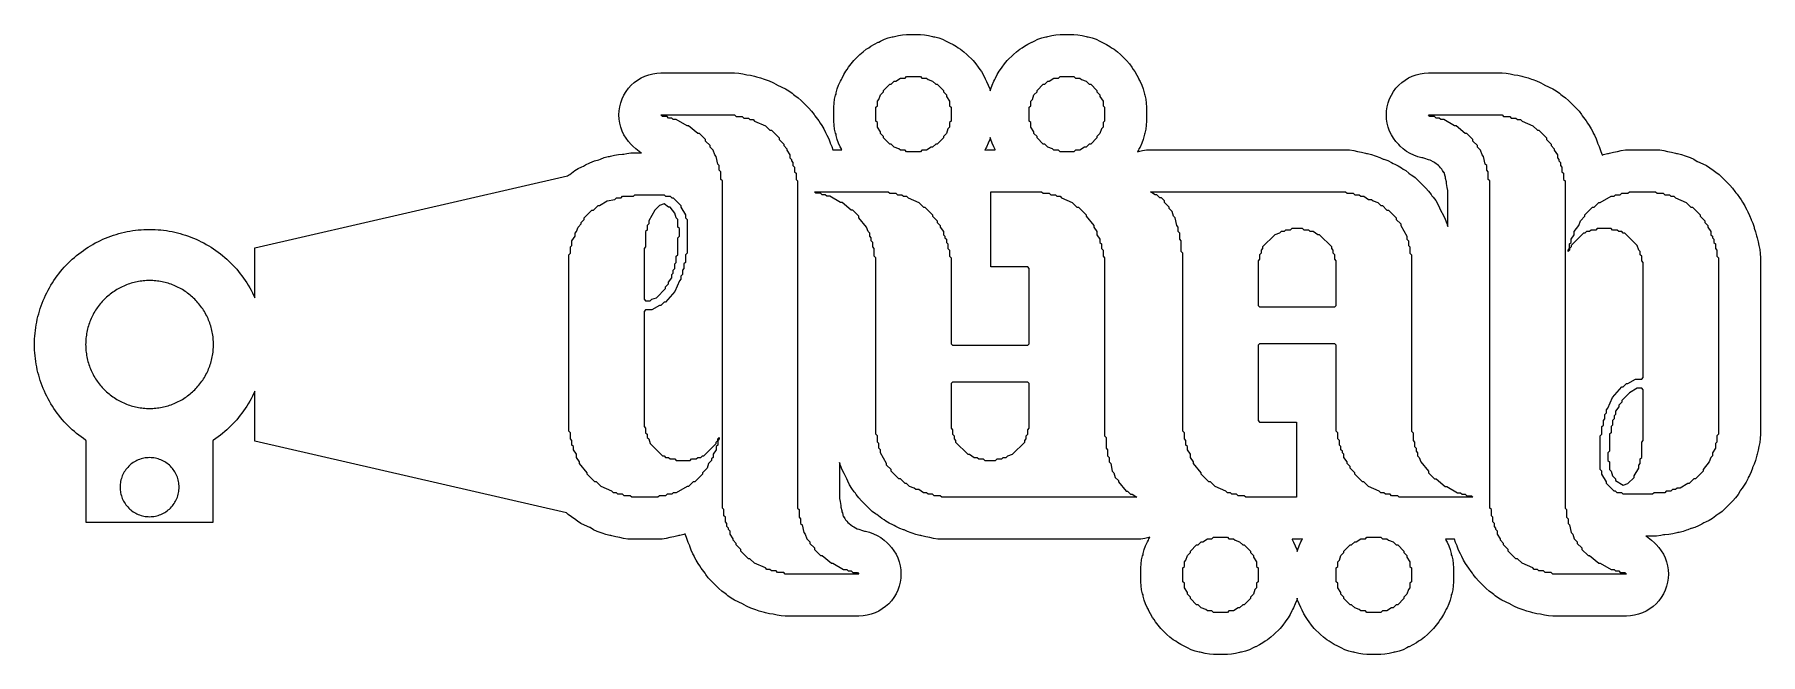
# Model space of a CAD drawing. Header units: millimetres. Extents: x -5.8 to 81.9, y -15.8 to 15.8.
import ezdxf

# ---------------------------------------------------------------- set-up
doc = ezdxf.new("R2010")
doc.units = ezdxf.units.MM
doc.layers.add('BLADE', color=7, linetype='Continuous')
doc.layers.add('NAME', color=1, linetype='Continuous')

msp = doc.modelspace()

# ---------------------------------------------------------------- linework, layer by layer
at = {"layer": 'BLADE'}
for points in [[(-3.25, -4.864), (-3.368, -4.783), (-3.485, -4.699), (-3.599, -4.612), (-3.711, -4.522), (-3.821, -4.43), (-3.929, -4.335), (-4.034, -4.237), (-4.137, -4.137), (-4.237, -4.034), (-4.335, -3.929), (-4.43, -3.821), (-4.522, -3.711), (-4.612, -3.599), (-4.699, -3.485), (-4.783, -3.368), (-4.864, -3.25), (-4.942, -3.13), (-5.018, -3.008), (-5.09, -2.883), (-5.159, -2.758), (-5.225, -2.63), (-5.288, -2.501), (-5.348, -2.371), (-5.405, -2.239), (-5.458, -2.105), (-5.508, -1.971), (-5.555, -1.835), (-5.598, -1.698), (-5.638, -1.56), (-5.675, -1.421), (-5.708, -1.282), (-5.738, -1.141), (-5.764, -1), (-5.787, -0.858), (-5.806, -0.716), (-5.822, -0.573), (-5.834, -0.43), (-5.843, -0.287), (-5.848, -0.144), (-5.85, 0), (-5.848, 0.144), (-5.843, 0.287), (-5.834, 0.43), (-5.822, 0.573), (-5.806, 0.716), (-5.787, 0.858), (-5.764, 1), (-5.738, 1.141), (-5.708, 1.282), (-5.675, 1.421), (-5.638, 1.56), (-5.598, 1.698), (-5.555, 1.835), (-5.508, 1.971), (-5.458, 2.105), (-5.405, 2.239), (-5.348, 2.371), (-5.288, 2.501), (-5.225, 2.63), (-5.159, 2.758), (-5.09, 2.883), (-5.018, 3.008), (-4.942, 3.13), (-4.864, 3.25), (-4.783, 3.368), (-4.699, 3.485), (-4.612, 3.599), (-4.522, 3.711), (-4.43, 3.821), (-4.335, 3.929), (-4.237, 4.034), (-4.137, 4.137), (-4.034, 4.237), (-3.929, 4.335), (-3.821, 4.43), (-3.711, 4.522), (-3.599, 4.612), (-3.485, 4.699), (-3.368, 4.783), (-3.25, 4.864), (-3.13, 4.942), (-3.008, 5.018), (-2.883, 5.09), (-2.758, 5.159), (-2.63, 5.225), (-2.501, 5.288), (-2.371, 5.348), (-2.239, 5.405), (-2.105, 5.458), (-1.971, 5.508), (-1.835, 5.555), (-1.698, 5.598), (-1.56, 5.638), (-1.421, 5.675), (-1.282, 5.708), (-1.141, 5.738), (-1, 5.764), (-0.858, 5.787), (-0.716, 5.806), (-0.573, 5.822), (-0.43, 5.834), (-0.287, 5.843), (-0.144, 5.848), (0, 5.85), (0.144, 5.848), (0.287, 5.843), (0.43, 5.834), (0.573, 5.822), (0.716, 5.806), (0.858, 5.787), (1, 5.764), (1.141, 5.738), (1.282, 5.708), (1.421, 5.675), (1.56, 5.638), (1.698, 5.598), (1.835, 5.555), (1.971, 5.508), (2.105, 5.458), (2.239, 5.405), (2.371, 5.348), (2.501, 5.288), (2.63, 5.225), (2.758, 5.159), (2.883, 5.09), (3.008, 5.018), (3.13, 4.942), (3.25, 4.864), (3.368, 4.783), (3.485, 4.699), (3.599, 4.612), (3.711, 4.522), (3.821, 4.43), (3.929, 4.335), (4.034, 4.237), (4.137, 4.137), (4.237, 4.034), (4.335, 3.929), (4.43, 3.821), (4.522, 3.711), (4.612, 3.599), (4.699, 3.485), (4.783, 3.368), (4.864, 3.25), (4.942, 3.13), (5.018, 3.008), (5.09, 2.883), (5.159, 2.758), (5.225, 2.63), (5.288, 2.501), (5.348, 2.371), (5.35, 2.366), (5.35, 4.914), (21.252, 8.565), (21.304, 8.604), (21.373, 8.645), (21.448, 8.713), (21.617, 8.838), (21.796, 8.946), (21.986, 9.035), (22.067, 9.064), (22.173, 9.128), (22.389, 9.241), (22.616, 9.329), (22.843, 9.388), (22.922, 9.426), (23.119, 9.496), (23.323, 9.547), (23.379, 9.555), (23.432, 9.574), (23.635, 9.625), (23.842, 9.656), (24.051, 9.666), (24.111, 9.666), (24.259, 9.703), (24.467, 9.734), (24.676, 9.744), (25.011, 9.744), (24.894, 9.814), (24.726, 9.939), (24.571, 10.079), (24.493, 10.157), (24.352, 10.313), (24.227, 10.481), (24.119, 10.661), (24.03, 10.85), (23.959, 11.047), (23.908, 11.251), (23.878, 11.458), (23.867, 11.667), (23.878, 11.876), (23.908, 12.084), (23.959, 12.287), (24.03, 12.484), (24.119, 12.674), (24.227, 12.853), (24.352, 13.022), (24.493, 13.177), (24.648, 13.318), (24.816, 13.442), (24.996, 13.55), (25.185, 13.64), (25.383, 13.71), (25.586, 13.761), (25.793, 13.792), (26.002, 13.802), (29.748, 13.802), (29.958, 13.792), (30.165, 13.761), (30.362, 13.712), (30.555, 13.683), (30.758, 13.632), (30.811, 13.614), (30.867, 13.605), (31.071, 13.554), (31.251, 13.49), (31.305, 13.476), (31.502, 13.406), (31.691, 13.316), (31.871, 13.208), (31.888, 13.196), (32.15, 13.083), (32.333, 12.995), (32.506, 12.889), (32.669, 12.767), (32.74, 12.703), (32.808, 12.662), (32.976, 12.537), (33.131, 12.396), (33.521, 12.006), (33.662, 11.851), (33.787, 11.683), (33.828, 11.614), (33.896, 11.539), (34.021, 11.371), (34.095, 11.247), (34.177, 11.136), (34.285, 10.957), (34.374, 10.767), (34.385, 10.738), (34.442, 10.643), (34.531, 10.454), (34.601, 10.257), (34.608, 10.232), (34.687, 10.065), (34.746, 9.9), (35.196, 9.9), (35.19, 9.914), (35.179, 9.943), (35.122, 10.038), (35.033, 10.227), (34.963, 10.424), (34.912, 10.627), (34.904, 10.683), (34.885, 10.735), (34.834, 10.938), (34.803, 11.146), (34.793, 11.355), (34.793, 12.057), (34.803, 12.267), (34.834, 12.474), (34.885, 12.677), (34.904, 12.73), (34.912, 12.786), (34.963, 12.989), (35.034, 13.187), (35.123, 13.376), (35.182, 13.474), (35.208, 13.542), (35.296, 13.719), (35.4, 13.887), (35.47, 13.979), (35.543, 14.102), (35.668, 14.27), (35.809, 14.426), (36.121, 14.738), (36.276, 14.878), (36.444, 15.003), (36.568, 15.077), (36.679, 15.159), (36.858, 15.267), (37.048, 15.357), (37.077, 15.367), (37.172, 15.424), (37.361, 15.513), (37.558, 15.584), (37.761, 15.634), (37.817, 15.643), (37.869, 15.661), (38.073, 15.712), (38.28, 15.743), (38.489, 15.753), (39.191, 15.753), (39.401, 15.743), (39.608, 15.712), (39.811, 15.661), (39.864, 15.643), (39.92, 15.634), (40.123, 15.583), (40.321, 15.513), (40.51, 15.423), (40.608, 15.364), (40.676, 15.338), (40.853, 15.25), (41.021, 15.146), (41.113, 15.077), (41.236, 15.003), (41.404, 14.878), (41.56, 14.738), (41.872, 14.426), (42.013, 14.27), (42.137, 14.102), (42.211, 13.979), (42.293, 13.868), (42.401, 13.688), (42.491, 13.499), (42.501, 13.47), (42.558, 13.374), (42.647, 13.185), (42.718, 12.988), (42.742, 12.89), (42.767, 12.989), (42.838, 13.187), (42.927, 13.376), (42.986, 13.474), (43.012, 13.542), (43.1, 13.719), (43.204, 13.887), (43.274, 13.979), (43.347, 14.102), (43.472, 14.27), (43.613, 14.426), (43.925, 14.738), (44.08, 14.878), (44.249, 15.003), (44.372, 15.077), (44.483, 15.159), (44.662, 15.267), (44.852, 15.357), (44.881, 15.367), (44.976, 15.424), (45.165, 15.513), (45.362, 15.584), (45.565, 15.634), (45.621, 15.643), (45.673, 15.661), (45.877, 15.712), (46.084, 15.743), (46.293, 15.753), (46.996, 15.753), (47.205, 15.743), (47.412, 15.712), (47.615, 15.661), (47.668, 15.643), (47.724, 15.634), (47.928, 15.583), (48.125, 15.513), (48.314, 15.423), (48.412, 15.364), (48.48, 15.338), (48.657, 15.25), (48.825, 15.146), (48.917, 15.077), (49.04, 15.003), (49.209, 14.878), (49.364, 14.738), (49.676, 14.426), (49.817, 14.27), (49.941, 14.102), (50.015, 13.979), (50.098, 13.868), (50.205, 13.688), (50.295, 13.499), (50.305, 13.47), (50.362, 13.374), (50.451, 13.185), (50.522, 12.988), (50.573, 12.785), (50.581, 12.729), (50.6, 12.677), (50.65, 12.474), (50.681, 12.267), (50.691, 12.057), (50.691, 11.355), (50.681, 11.146), (50.65, 10.938), (50.6, 10.735), (50.581, 10.683), (50.572, 10.626), (50.522, 10.423), (50.451, 10.226), (50.361, 10.036), (50.303, 9.938), (50.277, 9.871), (50.239, 9.794), (50.278, 9.808), (50.481, 9.859), (50.688, 9.89), (50.898, 9.9), (60.809, 9.9), (61.018, 9.89), (61.225, 9.859), (61.423, 9.81), (61.616, 9.781), (61.819, 9.73), (61.871, 9.711), (61.928, 9.703), (62.131, 9.652), (62.311, 9.588), (62.364, 9.574), (62.561, 9.504), (62.73, 9.424), (62.755, 9.418), (62.953, 9.347), (63.142, 9.258), (63.24, 9.199), (63.308, 9.173), (63.485, 9.085), (63.653, 8.981), (63.745, 8.912), (63.868, 8.838), (64.036, 8.713), (64.112, 8.645), (64.18, 8.604), (64.349, 8.479), (64.504, 8.338), (64.894, 7.948), (65.035, 7.793), (65.16, 7.625), (65.201, 7.556), (65.269, 7.481), (65.394, 7.312), (65.501, 7.133), (65.591, 6.943), (65.633, 6.826), (65.784, 6.561), (65.884, 6.363), (65.963, 6.156), (65.984, 6.077), (66.01, 6.005), (66.01, 7.825), (65.973, 7.973), (65.942, 8.18), (65.938, 8.27), (65.895, 8.441), (65.886, 8.497), (65.868, 8.548), (65.82, 8.738), (65.816, 8.747), (65.745, 8.842), (65.704, 8.911), (65.636, 8.986), (65.595, 9.041), (65.529, 9.09), (65.358, 9.233), (65.291, 9.267), (65.113, 9.369), (65.028, 9.39), (64.847, 9.455), (64.794, 9.468), (64.741, 9.487), (64.685, 9.495), (64.481, 9.546), (64.284, 9.617), (64.095, 9.706), (63.915, 9.814), (63.747, 9.939), (63.591, 10.079), (63.513, 10.157), (63.373, 10.313), (63.248, 10.481), (63.14, 10.661), (63.051, 10.85), (62.98, 11.047), (62.929, 11.251), (62.898, 11.458), (62.888, 11.667), (62.898, 11.876), (62.929, 12.084), (62.98, 12.287), (63.051, 12.484), (63.14, 12.674), (63.248, 12.853), (63.373, 13.022), (63.513, 13.177), (63.669, 13.318), (63.837, 13.442), (64.017, 13.55), (64.206, 13.64), (64.403, 13.71), (64.607, 13.761), (64.814, 13.792), (65.023, 13.802), (68.769, 13.802), (68.978, 13.792), (69.186, 13.761), (69.383, 13.712), (69.576, 13.683), (69.779, 13.632), (69.831, 13.614), (69.888, 13.605), (70.091, 13.554), (70.272, 13.49), (70.325, 13.476), (70.523, 13.406), (70.712, 13.316), (70.892, 13.208), (70.909, 13.196), (71.171, 13.083), (71.354, 12.995), (71.527, 12.889), (71.689, 12.767), (71.76, 12.703), (71.828, 12.662), (71.997, 12.537), (72.152, 12.396), (72.542, 12.006), (72.683, 11.851), (72.808, 11.683), (72.849, 11.614), (72.917, 11.539), (73.042, 11.371), (73.116, 11.247), (73.198, 11.136), (73.305, 10.957), (73.395, 10.767), (73.406, 10.738), (73.462, 10.643), (73.552, 10.454), (73.622, 10.257), (73.628, 10.232), (73.707, 10.065), (73.778, 9.868), (73.791, 9.814), (73.856, 9.634), (73.857, 9.628), (73.924, 9.652), (74.128, 9.703), (74.184, 9.711), (74.237, 9.73), (74.44, 9.781), (74.633, 9.81), (74.83, 9.859), (75.037, 9.89), (75.247, 9.9), (76.573, 9.9), (76.783, 9.89), (76.99, 9.859), (77.187, 9.81), (77.38, 9.781), (77.583, 9.73), (77.636, 9.711), (77.692, 9.703), (77.895, 9.652), (78.076, 9.588), (78.13, 9.574), (78.327, 9.504), (78.516, 9.414), (78.696, 9.306), (78.713, 9.294), (78.975, 9.181), (79.158, 9.093), (79.331, 8.987), (79.494, 8.865), (79.564, 8.801), (79.632, 8.76), (79.801, 8.635), (79.956, 8.494), (80.346, 8.104), (80.487, 7.949), (80.612, 7.781), (80.653, 7.712), (80.721, 7.637), (80.846, 7.469), (80.92, 7.345), (81.002, 7.234), (81.11, 7.055), (81.199, 6.865), (81.21, 6.836), (81.267, 6.741), (81.356, 6.552), (81.426, 6.355), (81.432, 6.33), (81.511, 6.163), (81.582, 5.966), (81.595, 5.912), (81.66, 5.731), (81.711, 5.528), (81.719, 5.472), (81.738, 5.419), (81.789, 5.216), (81.818, 5.023), (81.867, 4.826), (81.898, 4.619), (81.908, 4.409), (81.908, -4.565), (81.898, -4.775), (81.867, -4.982), (81.818, -5.179), (81.789, -5.372), (81.738, -5.575), (81.719, -5.628), (81.711, -5.684), (81.66, -5.887), (81.59, -6.083), (81.51, -6.252), (81.504, -6.278), (81.433, -6.475), (81.344, -6.664), (81.286, -6.761), (81.263, -6.821), (81.18, -6.99), (81.083, -7.152), (80.972, -7.304), (80.899, -7.395), (80.875, -7.445), (80.768, -7.625), (80.643, -7.793), (80.502, -7.948), (80.112, -8.338), (79.957, -8.479), (79.788, -8.604), (79.72, -8.645), (79.645, -8.713), (79.476, -8.838), (79.297, -8.946), (79.107, -9.035), (79.026, -9.064), (78.92, -9.128), (78.751, -9.219), (78.575, -9.295), (78.392, -9.354), (78.374, -9.359), (78.208, -9.418), (78.154, -9.431), (77.973, -9.496), (77.77, -9.547), (77.714, -9.555), (77.661, -9.574), (77.458, -9.625), (77.251, -9.656), (77.041, -9.666), (76.981, -9.666), (76.834, -9.703), (76.626, -9.734), (76.417, -9.744), (76.082, -9.744), (76.199, -9.814), (76.367, -9.939), (76.522, -10.079), (76.6, -10.157), (76.741, -10.313), (76.866, -10.481), (76.973, -10.661), (77.063, -10.85), (77.134, -11.047), (77.185, -11.251), (77.215, -11.458), (77.226, -11.667), (77.215, -11.876), (77.185, -12.084), (77.134, -12.287), (77.063, -12.484), (76.973, -12.674), (76.866, -12.853), (76.741, -13.022), (76.6, -13.177), (76.445, -13.318), (76.277, -13.442), (76.097, -13.55), (75.908, -13.64), (75.71, -13.71), (75.507, -13.761), (75.3, -13.792), (75.09, -13.802), (71.344, -13.802), (71.135, -13.792), (70.928, -13.761), (70.731, -13.712), (70.538, -13.683), (70.334, -13.632), (70.282, -13.614), (70.226, -13.605), (70.022, -13.554), (69.842, -13.49), (69.788, -13.476), (69.591, -13.406), (69.401, -13.316), (69.222, -13.208), (69.205, -13.196), (68.943, -13.083), (68.76, -12.995), (68.587, -12.889), (68.424, -12.767), (68.353, -12.703), (68.285, -12.662), (68.117, -12.537), (67.962, -12.396), (67.572, -12.006), (67.431, -11.851), (67.306, -11.683), (67.265, -11.614), (67.197, -11.539), (67.072, -11.371), (66.998, -11.247), (66.916, -11.136), (66.808, -10.957), (66.718, -10.767), (66.708, -10.738), (66.651, -10.643), (66.562, -10.454), (66.492, -10.257), (66.485, -10.232), (66.406, -10.065), (66.347, -9.9), (65.897, -9.9), (65.903, -9.914), (65.914, -9.943), (65.97, -10.038), (66.06, -10.227), (66.13, -10.424), (66.181, -10.627), (66.189, -10.683), (66.208, -10.735), (66.259, -10.938), (66.289, -11.146), (66.3, -11.355), (66.3, -12.057), (66.289, -12.267), (66.259, -12.474), (66.208, -12.677), (66.189, -12.73), (66.181, -12.786), (66.13, -12.989), (66.059, -13.187), (65.97, -13.376), (65.911, -13.474), (65.885, -13.542), (65.797, -13.719), (65.693, -13.887), (65.623, -13.979), (65.55, -14.102), (65.425, -14.27), (65.284, -14.426), (64.972, -14.738), (64.817, -14.878), (64.648, -15.003), (64.525, -15.077), (64.414, -15.159), (64.235, -15.267), (64.045, -15.357), (64.016, -15.367), (63.921, -15.424), (63.732, -15.513), (63.535, -15.584), (63.332, -15.634), (63.276, -15.643), (63.224, -15.661), (63.02, -15.712), (62.813, -15.743), (62.604, -15.753), (61.901, -15.753), (61.692, -15.743), (61.485, -15.712), (61.282, -15.661), (61.229, -15.643), (61.173, -15.634), (60.97, -15.583), (60.772, -15.513), (60.583, -15.423), (60.485, -15.364), (60.417, -15.338), (60.24, -15.25), (60.072, -15.146), (59.98, -15.077), (59.857, -15.003), (59.689, -14.878), (59.533, -14.738), (59.221, -14.426), (59.08, -14.27), (58.956, -14.102), (58.882, -13.979), (58.8, -13.868), (58.692, -13.688), (58.602, -13.499), (58.592, -13.47), (58.535, -13.374), (58.446, -13.185), (58.375, -12.988), (58.351, -12.89), (58.326, -12.989), (58.255, -13.187), (58.165, -13.376), (58.107, -13.474), (58.081, -13.542), (57.993, -13.719), (57.889, -13.887), (57.819, -13.979), (57.746, -14.102), (57.621, -14.27), (57.48, -14.426), (57.168, -14.738), (57.013, -14.878), (56.844, -15.003), (56.721, -15.077), (56.61, -15.159), (56.431, -15.267), (56.241, -15.357), (56.212, -15.367), (56.117, -15.424), (55.928, -15.513), (55.731, -15.584), (55.528, -15.634), (55.472, -15.643), (55.419, -15.661), (55.216, -15.712), (55.009, -15.743), (54.8, -15.753), (54.097, -15.753), (53.888, -15.743), (53.681, -15.712), (53.478, -15.661), (53.425, -15.643), (53.369, -15.634), (53.165, -15.583), (52.968, -15.513), (52.779, -15.423), (52.681, -15.364), (52.613, -15.338), (52.436, -15.25), (52.268, -15.146), (52.175, -15.077), (52.053, -15.003), (51.884, -14.878), (51.729, -14.738), (51.417, -14.426), (51.276, -14.27), (51.151, -14.102), (51.078, -13.979), (50.995, -13.868), (50.888, -13.688), (50.798, -13.499), (50.788, -13.47), (50.731, -13.374), (50.641, -13.185), (50.571, -12.988), (50.52, -12.785), (50.512, -12.729), (50.493, -12.677), (50.442, -12.474), (50.412, -12.267), (50.401, -12.057), (50.401, -11.355), (50.412, -11.146), (50.442, -10.938), (50.493, -10.735), (50.512, -10.683), (50.52, -10.626), (50.571, -10.423), (50.642, -10.226), (50.732, -10.036), (50.79, -9.938), (50.816, -9.871), (50.854, -9.794), (50.815, -9.808), (50.612, -9.859), (50.405, -9.89), (50.195, -9.9), (40.284, -9.9), (40.075, -9.89), (39.867, -9.859), (39.67, -9.81), (39.477, -9.781), (39.274, -9.73), (39.222, -9.711), (39.165, -9.703), (38.962, -9.652), (38.781, -9.588), (38.729, -9.574), (38.532, -9.504), (38.363, -9.424), (38.338, -9.418), (38.14, -9.347), (37.951, -9.258), (37.853, -9.199), (37.785, -9.173), (37.608, -9.085), (37.44, -8.981), (37.348, -8.912), (37.225, -8.838), (37.057, -8.713), (36.981, -8.645), (36.913, -8.604), (36.744, -8.479), (36.589, -8.338), (36.199, -7.948), (36.058, -7.793), (35.933, -7.625), (35.892, -7.556), (35.824, -7.481), (35.699, -7.312), (35.592, -7.133), (35.502, -6.943), (35.46, -6.826), (35.309, -6.561), (35.209, -6.363), (35.13, -6.156), (35.109, -6.077), (35.083, -6.005), (35.083, -7.825), (35.12, -7.973), (35.151, -8.18), (35.155, -8.27), (35.198, -8.441), (35.207, -8.497), (35.225, -8.548), (35.273, -8.738), (35.277, -8.747), (35.348, -8.842), (35.389, -8.911), (35.457, -8.986), (35.498, -9.041), (35.564, -9.09), (35.735, -9.233), (35.802, -9.267), (35.98, -9.369), (36.065, -9.39), (36.246, -9.455), (36.299, -9.468), (36.352, -9.487), (36.408, -9.495), (36.612, -9.546), (36.809, -9.617), (36.998, -9.706), (37.178, -9.814), (37.346, -9.939), (37.501, -10.079), (37.58, -10.157), (37.72, -10.313), (37.845, -10.481), (37.953, -10.661), (38.042, -10.85), (38.113, -11.047), (38.164, -11.251), (38.195, -11.458), (38.205, -11.667), (38.195, -11.876), (38.164, -12.084), (38.113, -12.287), (38.042, -12.484), (37.953, -12.674), (37.845, -12.853), (37.72, -13.022), (37.58, -13.177), (37.424, -13.318), (37.256, -13.442), (37.076, -13.55), (36.887, -13.64), (36.69, -13.71), (36.486, -13.761), (36.279, -13.792), (36.07, -13.802), (32.324, -13.802), (32.115, -13.792), (31.907, -13.761), (31.71, -13.712), (31.517, -13.683), (31.314, -13.632), (31.261, -13.614), (31.205, -13.605), (31.002, -13.554), (30.821, -13.49), (30.768, -13.476), (30.57, -13.406), (30.381, -13.316), (30.201, -13.208), (30.184, -13.196), (29.922, -13.083), (29.739, -12.995), (29.566, -12.889), (29.403, -12.767), (29.333, -12.703), (29.265, -12.662), (29.096, -12.537), (28.941, -12.396), (28.551, -12.006), (28.41, -11.851), (28.285, -11.683), (28.244, -11.614), (28.176, -11.539), (28.051, -11.371), (27.977, -11.247), (27.895, -11.136), (27.787, -10.957), (27.698, -10.767), (27.687, -10.738), (27.63, -10.643), (27.541, -10.454), (27.471, -10.257), (27.465, -10.232), (27.386, -10.065), (27.315, -9.868), (27.302, -9.814), (27.237, -9.634), (27.236, -9.628), (27.169, -9.652), (26.965, -9.703), (26.909, -9.711), (26.856, -9.73), (26.653, -9.781), (26.46, -9.81), (26.263, -9.859), (26.056, -9.89), (25.846, -9.9), (24.52, -9.9), (24.31, -9.89), (24.103, -9.859), (23.906, -9.81), (23.713, -9.781), (23.51, -9.73), (23.457, -9.711), (23.401, -9.703), (23.198, -9.652), (23.017, -9.588), (22.963, -9.574), (22.766, -9.504), (22.577, -9.414), (22.397, -9.306), (22.38, -9.294), (22.118, -9.181), (21.935, -9.093), (21.762, -8.987), (21.599, -8.865), (21.528, -8.801), (21.461, -8.76), (21.292, -8.635), (21.202, -8.553), (5.35, -4.914), (5.35, -2.366), (5.348, -2.371), (5.288, -2.501), (5.225, -2.63), (5.159, -2.758), (5.09, -2.883), (5.018, -3.008), (4.942, -3.13), (4.864, -3.25), (4.783, -3.368), (4.699, -3.485), (4.612, -3.599), (4.522, -3.711), (4.43, -3.821), (4.335, -3.929), (4.237, -4.034), (4.137, -4.137), (4.034, -4.237), (3.929, -4.335), (3.821, -4.43), (3.711, -4.522), (3.599, -4.612), (3.485, -4.699), (3.368, -4.783), (3.25, -4.864), (3.218, -4.885), (3.218, -9.05), (-3.218, -9.05), (-3.218, -4.885), (-3.25, -4.864)], [(42.837, 10.227), (42.767, 10.424), (42.742, 10.523), (42.717, 10.423), (42.647, 10.226), (42.557, 10.036), (42.499, 9.938), (42.474, 9.875), (42.572, 9.89), (42.781, 9.9), (43, 9.9), (42.994, 9.914), (42.983, 9.943), (42.927, 10.038), (42.837, 10.227)], [(3.246, 0.159), (3.241, 0.239), (3.234, 0.319), (3.226, 0.398), (3.215, 0.477), (3.202, 0.556), (3.188, 0.634), (3.171, 0.712), (3.153, 0.79), (3.132, 0.867), (3.11, 0.943), (3.086, 1.019), (3.06, 1.095), (3.032, 1.17), (3.003, 1.244), (2.971, 1.317), (2.938, 1.39), (2.903, 1.461), (2.866, 1.532), (2.828, 1.602), (2.788, 1.671), (2.746, 1.739), (2.702, 1.806), (2.657, 1.871), (2.61, 1.936), (2.562, 2), (2.512, 2.062), (2.461, 2.123), (2.408, 2.183), (2.354, 2.241), (2.298, 2.298), (2.241, 2.354), (2.183, 2.408), (2.123, 2.461), (2.062, 2.512), (2, 2.562), (1.936, 2.61), (1.871, 2.657), (1.806, 2.702), (1.739, 2.746), (1.671, 2.788), (1.602, 2.828), (1.532, 2.866), (1.461, 2.903), (1.39, 2.938), (1.317, 2.971), (1.244, 3.003), (1.17, 3.032), (1.095, 3.06), (1.019, 3.086), (0.943, 3.11), (0.867, 3.132), (0.79, 3.153), (0.712, 3.171), (0.634, 3.188), (0.556, 3.202), (0.477, 3.215), (0.398, 3.226), (0.319, 3.234), (0.239, 3.241), (0.159, 3.246), (0.08, 3.249), (0, 3.25), (-0.08, 3.249), (-0.159, 3.246), (-0.239, 3.241), (-0.319, 3.234), (-0.398, 3.226), (-0.477, 3.215), (-0.556, 3.202), (-0.634, 3.188), (-0.712, 3.171), (-0.79, 3.153), (-0.867, 3.132), (-0.943, 3.11), (-1.019, 3.086), (-1.095, 3.06), (-1.17, 3.032), (-1.244, 3.003), (-1.317, 2.971), (-1.39, 2.938), (-1.461, 2.903), (-1.532, 2.866), (-1.602, 2.828), (-1.671, 2.788), (-1.739, 2.746), (-1.806, 2.702), (-1.871, 2.657), (-1.936, 2.61), (-2, 2.562), (-2.062, 2.512), (-2.123, 2.461), (-2.183, 2.408), (-2.241, 2.354), (-2.298, 2.298), (-2.354, 2.241), (-2.408, 2.183), (-2.461, 2.123), (-2.512, 2.062), (-2.562, 2), (-2.61, 1.936), (-2.657, 1.871), (-2.702, 1.806), (-2.746, 1.739), (-2.788, 1.671), (-2.828, 1.602), (-2.866, 1.532), (-2.903, 1.461), (-2.938, 1.39), (-2.971, 1.317), (-3.003, 1.244), (-3.032, 1.17), (-3.06, 1.095), (-3.086, 1.019), (-3.11, 0.943), (-3.132, 0.867), (-3.153, 0.79), (-3.171, 0.712), (-3.188, 0.634), (-3.202, 0.556), (-3.215, 0.477), (-3.226, 0.398), (-3.234, 0.319), (-3.241, 0.239), (-3.246, 0.159), (-3.249, 0.08), (-3.25, 0), (-3.249, -0.08), (-3.246, -0.159), (-3.241, -0.239), (-3.234, -0.319), (-3.226, -0.398), (-3.215, -0.477), (-3.202, -0.556), (-3.188, -0.634), (-3.171, -0.712), (-3.153, -0.79), (-3.132, -0.867), (-3.11, -0.943), (-3.086, -1.019), (-3.06, -1.095), (-3.032, -1.17), (-3.003, -1.244), (-2.971, -1.317), (-2.938, -1.39), (-2.903, -1.461), (-2.866, -1.532), (-2.828, -1.602), (-2.788, -1.671), (-2.746, -1.739), (-2.702, -1.806), (-2.657, -1.871), (-2.61, -1.936), (-2.562, -2), (-2.512, -2.062), (-2.461, -2.123), (-2.408, -2.183), (-2.354, -2.241), (-2.298, -2.298), (-2.241, -2.354), (-2.183, -2.408), (-2.123, -2.461), (-2.062, -2.512), (-2, -2.562), (-1.936, -2.61), (-1.871, -2.657), (-1.806, -2.702), (-1.739, -2.746), (-1.671, -2.788), (-1.602, -2.828), (-1.532, -2.866), (-1.461, -2.903), (-1.39, -2.938), (-1.317, -2.971), (-1.244, -3.003), (-1.17, -3.032), (-1.095, -3.06), (-1.019, -3.086), (-0.943, -3.11), (-0.867, -3.132), (-0.79, -3.153), (-0.712, -3.171), (-0.634, -3.188), (-0.556, -3.202), (-0.477, -3.215), (-0.398, -3.226), (-0.319, -3.234), (-0.239, -3.241), (-0.159, -3.246), (-0.08, -3.249), (0, -3.25), (0.08, -3.249), (0.159, -3.246), (0.239, -3.241), (0.319, -3.234), (0.398, -3.226), (0.477, -3.215), (0.556, -3.202), (0.634, -3.188), (0.712, -3.171), (0.79, -3.153), (0.867, -3.132), (0.943, -3.11), (1.019, -3.086), (1.095, -3.06), (1.17, -3.032), (1.244, -3.003), (1.317, -2.971), (1.39, -2.938), (1.461, -2.903), (1.532, -2.866), (1.602, -2.828), (1.671, -2.788), (1.739, -2.746), (1.806, -2.702), (1.871, -2.657), (1.936, -2.61), (2, -2.562), (2.062, -2.512), (2.123, -2.461), (2.183, -2.408), (2.241, -2.354), (2.298, -2.298), (2.354, -2.241), (2.408, -2.183), (2.461, -2.123), (2.512, -2.062), (2.562, -2), (2.61, -1.936), (2.657, -1.871), (2.702, -1.806), (2.746, -1.739), (2.788, -1.671), (2.828, -1.602), (2.866, -1.532), (2.903, -1.461), (2.938, -1.39), (2.971, -1.317), (3.003, -1.244), (3.032, -1.17), (3.06, -1.095), (3.086, -1.019), (3.11, -0.943), (3.132, -0.867), (3.153, -0.79), (3.171, -0.712), (3.188, -0.634), (3.202, -0.556), (3.215, -0.477), (3.226, -0.398), (3.234, -0.319), (3.241, -0.239), (3.246, -0.159), (3.249, -0.08), (3.25, 0), (3.249, 0.08), (3.246, 0.159)], [(1.498, -7.176), (1.493, -7.103), (1.484, -7.03), (1.471, -6.957), (1.455, -6.886), (1.435, -6.815), (1.412, -6.745), (1.386, -6.676), (1.356, -6.609), (1.323, -6.543), (1.287, -6.479), (1.247, -6.417), (1.205, -6.356), (1.16, -6.298), (1.111, -6.243), (1.061, -6.189), (1.007, -6.139), (0.952, -6.09), (0.894, -6.045), (0.833, -6.003), (0.771, -5.963), (0.707, -5.927), (0.641, -5.894), (0.574, -5.864), (0.505, -5.838), (0.435, -5.815), (0.364, -5.795), (0.293, -5.779), (0.22, -5.766), (0.147, -5.757), (0.074, -5.752), (0, -5.75), (-0.074, -5.752), (-0.147, -5.757), (-0.22, -5.766), (-0.293, -5.779), (-0.364, -5.795), (-0.435, -5.815), (-0.505, -5.838), (-0.574, -5.864), (-0.641, -5.894), (-0.707, -5.927), (-0.771, -5.963), (-0.833, -6.003), (-0.894, -6.045), (-0.952, -6.09), (-1.007, -6.139), (-1.061, -6.189), (-1.111, -6.243), (-1.16, -6.298), (-1.205, -6.356), (-1.247, -6.417), (-1.287, -6.479), (-1.323, -6.543), (-1.356, -6.609), (-1.386, -6.676), (-1.412, -6.745), (-1.435, -6.815), (-1.455, -6.886), (-1.471, -6.957), (-1.484, -7.03), (-1.493, -7.103), (-1.498, -7.176), (-1.5, -7.25), (-1.498, -7.324), (-1.493, -7.397), (-1.484, -7.47), (-1.471, -7.543), (-1.455, -7.614), (-1.435, -7.685), (-1.412, -7.755), (-1.386, -7.824), (-1.356, -7.891), (-1.323, -7.957), (-1.287, -8.021), (-1.247, -8.083), (-1.205, -8.144), (-1.16, -8.202), (-1.111, -8.257), (-1.061, -8.311), (-1.007, -8.361), (-0.952, -8.41), (-0.894, -8.455), (-0.833, -8.497), (-0.771, -8.537), (-0.707, -8.573), (-0.641, -8.606), (-0.574, -8.636), (-0.505, -8.662), (-0.435, -8.685), (-0.364, -8.705), (-0.293, -8.721), (-0.22, -8.734), (-0.147, -8.743), (-0.074, -8.748), (0, -8.75), (0.074, -8.748), (0.147, -8.743), (0.22, -8.734), (0.293, -8.721), (0.364, -8.705), (0.435, -8.685), (0.505, -8.662), (0.574, -8.636), (0.641, -8.606), (0.707, -8.573), (0.771, -8.537), (0.833, -8.497), (0.894, -8.455), (0.952, -8.41), (1.007, -8.361), (1.061, -8.311), (1.111, -8.257), (1.16, -8.202), (1.205, -8.144), (1.247, -8.083), (1.287, -8.021), (1.323, -7.957), (1.356, -7.891), (1.386, -7.824), (1.412, -7.755), (1.435, -7.685), (1.455, -7.614), (1.471, -7.543), (1.484, -7.47), (1.493, -7.397), (1.498, -7.324), (1.5, -7.25), (1.498, -7.176)], [(58.351, -10.523), (58.376, -10.423), (58.446, -10.226), (58.536, -10.036), (58.594, -9.938), (58.619, -9.875), (58.521, -9.89), (58.312, -9.9), (58.093, -9.9), (58.099, -9.914), (58.109, -9.943), (58.166, -10.038), (58.256, -10.227), (58.326, -10.424), (58.351, -10.523)]]:
    msp.add_lwpolyline(points, close=True, dxfattribs=at)
at = {"layer": 'NAME'}
for points in [[(38.489, 13.618), (39.191, 13.618), (39.269, 13.54), (39.504, 13.54), (39.582, 13.462), (39.816, 13.384), (39.972, 13.228), (40.05, 13.228), (40.362, 12.916), (40.362, 12.838), (40.518, 12.682), (40.518, 12.604), (40.674, 12.37), (40.674, 12.135), (40.752, 12.057), (40.752, 11.355), (40.674, 11.277), (40.674, 11.043), (40.596, 10.965), (40.518, 10.731), (40.362, 10.575), (40.362, 10.497), (40.05, 10.184), (39.972, 10.184), (39.816, 10.028), (39.738, 10.028), (39.504, 9.872), (39.269, 9.872), (39.191, 9.794), (38.489, 9.794), (38.411, 9.872), (38.177, 9.872), (38.099, 9.95), (37.865, 10.028), (37.709, 10.184), (37.631, 10.184), (37.318, 10.497), (37.318, 10.575), (37.162, 10.731), (37.162, 10.809), (37.006, 11.043), (37.006, 11.277), (36.928, 11.355), (36.928, 12.057), (37.006, 12.135), (37.006, 12.37), (37.084, 12.448), (37.162, 12.682), (37.318, 12.838), (37.318, 12.916), (37.631, 13.228), (37.709, 13.228), (37.865, 13.384), (37.943, 13.384), (38.177, 13.54), (38.411, 13.54), (38.489, 13.618)], [(46.293, 13.618), (46.996, 13.618), (47.074, 13.54), (47.308, 13.54), (47.386, 13.462), (47.62, 13.384), (47.776, 13.228), (47.854, 13.228), (48.166, 12.916), (48.166, 12.838), (48.322, 12.682), (48.322, 12.604), (48.478, 12.37), (48.478, 12.135), (48.556, 12.057), (48.556, 11.355), (48.478, 11.277), (48.478, 11.043), (48.4, 10.965), (48.322, 10.731), (48.166, 10.575), (48.166, 10.497), (47.854, 10.184), (47.776, 10.184), (47.62, 10.028), (47.542, 10.028), (47.308, 9.872), (47.074, 9.872), (46.996, 9.794), (46.293, 9.794), (46.215, 9.872), (45.981, 9.872), (45.903, 9.95), (45.669, 10.028), (45.513, 10.184), (45.435, 10.184), (45.123, 10.497), (45.123, 10.575), (44.967, 10.731), (44.967, 10.809), (44.81, 11.043), (44.81, 11.277), (44.732, 11.355), (44.732, 12.057), (44.81, 12.135), (44.81, 12.37), (44.888, 12.448), (44.967, 12.682), (45.123, 12.838), (45.123, 12.916), (45.435, 13.228), (45.513, 13.228), (45.669, 13.384), (45.747, 13.384), (45.981, 13.54), (46.215, 13.54), (46.293, 13.618)], [(26.002, 11.667), (29.748, 11.667), (29.827, 11.589), (30.139, 11.589), (30.217, 11.511), (30.451, 11.511), (30.529, 11.433), (30.685, 11.433), (30.763, 11.355), (31.309, 11.121), (31.543, 10.887), (31.621, 10.887), (32.012, 10.497), (32.012, 10.419), (32.246, 10.184), (32.246, 10.106), (32.402, 9.95), (32.402, 9.872), (32.558, 9.638), (32.558, 9.482), (32.636, 9.404), (32.636, 9.326), (32.714, 9.248), (32.714, 9.092), (32.792, 9.014), (32.792, 8.78), (32.87, 8.702), (32.87, 8.389), (32.948, 8.311), (32.948, -8.311), (33.026, -8.389), (33.026, -8.78), (33.104, -8.858), (33.104, -9.092), (33.182, -9.17), (33.26, -9.56), (33.338, -9.638), (33.416, -9.872), (33.572, -10.028), (33.572, -10.106), (33.807, -10.34), (33.807, -10.419), (34.119, -10.731), (34.197, -10.731), (34.665, -11.121), (34.743, -11.121), (35.289, -11.433), (35.445, -11.433), (35.524, -11.511), (35.68, -11.511), (35.758, -11.589), (35.992, -11.589), (36.07, -11.667), (32.324, -11.667), (32.246, -11.589), (31.934, -11.589), (31.856, -11.511), (31.621, -11.511), (31.543, -11.433), (31.387, -11.433), (31.309, -11.355), (30.763, -11.121), (30.529, -10.887), (30.451, -10.887), (30.061, -10.497), (30.061, -10.419), (29.827, -10.184), (29.827, -10.106), (29.67, -9.95), (29.67, -9.872), (29.514, -9.638), (29.514, -9.482), (29.436, -9.404), (29.436, -9.326), (29.358, -9.248), (29.358, -9.092), (29.28, -9.014), (29.28, -8.78), (29.202, -8.702), (29.202, -8.389), (29.124, -8.311), (29.124, 8.311), (29.046, 8.389), (29.046, 8.78), (28.968, 8.858), (28.968, 9.092), (28.89, 9.17), (28.812, 9.56), (28.734, 9.638), (28.656, 9.872), (28.5, 10.028), (28.5, 10.106), (28.266, 10.34), (28.266, 10.419), (27.954, 10.731), (27.875, 10.731), (27.407, 11.121), (27.329, 11.121), (26.783, 11.433), (26.627, 11.433), (26.549, 11.511), (26.393, 11.511), (26.315, 11.589), (26.081, 11.589), (26.002, 11.667)], [(65.023, 11.667), (68.769, 11.667), (68.847, 11.589), (69.159, 11.589), (69.237, 11.511), (69.471, 11.511), (69.55, 11.433), (69.706, 11.433), (69.784, 11.355), (70.33, 11.121), (70.564, 10.887), (70.642, 10.887), (71.032, 10.497), (71.032, 10.419), (71.266, 10.184), (71.266, 10.106), (71.423, 9.95), (71.423, 9.872), (71.579, 9.638), (71.579, 9.482), (71.657, 9.404), (71.657, 9.326), (71.735, 9.248), (71.735, 9.092), (71.813, 9.014), (71.813, 8.78), (71.891, 8.702), (71.891, 8.389), (71.969, 8.311), (71.969, -8.311), (72.047, -8.389), (72.047, -8.78), (72.125, -8.858), (72.125, -9.092), (72.203, -9.17), (72.281, -9.56), (72.359, -9.638), (72.437, -9.872), (72.593, -10.028), (72.593, -10.106), (72.827, -10.34), (72.827, -10.419), (73.139, -10.731), (73.217, -10.731), (73.686, -11.121), (73.764, -11.121), (74.31, -11.433), (74.466, -11.433), (74.544, -11.511), (74.7, -11.511), (74.778, -11.589), (75.012, -11.589), (75.09, -11.667), (71.344, -11.667), (71.266, -11.589), (70.954, -11.589), (70.876, -11.511), (70.642, -11.511), (70.564, -11.433), (70.408, -11.433), (70.33, -11.355), (69.784, -11.121), (69.55, -10.887), (69.471, -10.887), (69.081, -10.497), (69.081, -10.419), (68.847, -10.184), (68.847, -10.106), (68.691, -9.95), (68.691, -9.872), (68.535, -9.638), (68.535, -9.482), (68.457, -9.404), (68.457, -9.326), (68.379, -9.248), (68.379, -9.092), (68.301, -9.014), (68.301, -8.78), (68.223, -8.702), (68.223, -8.389), (68.145, -8.311), (68.145, 8.311), (68.067, 8.389), (68.067, 8.78), (67.989, 8.858), (67.989, 9.092), (67.911, 9.17), (67.833, 9.56), (67.755, 9.638), (67.677, 9.872), (67.52, 10.028), (67.52, 10.106), (67.286, 10.34), (67.286, 10.419), (66.974, 10.731), (66.896, 10.731), (66.428, 11.121), (66.35, 11.121), (65.804, 11.433), (65.647, 11.433), (65.569, 11.511), (65.413, 11.511), (65.335, 11.589), (65.101, 11.589), (65.023, 11.667)], [(24.676, 7.609), (26.159, 7.609), (26.237, 7.531), (26.471, 7.531), (26.549, 7.453), (26.627, 7.453), (27.017, 7.063), (27.017, 6.985), (27.251, 6.594), (27.251, 6.438), (27.329, 6.36), (27.329, 4.643), (27.251, 4.565), (27.251, 4.175), (27.173, 4.097), (27.173, 3.863), (27.095, 3.785), (27.095, 3.551), (27.017, 3.473), (27.017, 3.317), (26.939, 3.239), (26.705, 2.692), (26.237, 2.146), (26.159, 2.146), (26.002, 1.99), (25.924, 1.99), (25.534, 1.756), (25.222, 1.756), (25.144, 1.678), (25.144, -4.175), (25.222, -4.253), (25.222, -4.487), (25.3, -4.565), (25.3, -4.721), (25.378, -4.8), (25.456, -5.034), (26.081, -5.658), (26.159, -5.658), (26.237, -5.736), (26.393, -5.736), (26.471, -5.814), (26.705, -5.814), (26.783, -5.892), (27.485, -5.892), (27.563, -5.814), (27.797, -5.814), (27.875, -5.736), (28.032, -5.736), (28.11, -5.658), (28.188, -5.658), (28.812, -5.034), (28.812, -4.956), (28.89, -4.878), (28.89, -5.112), (28.812, -5.19), (28.812, -5.346), (28.656, -5.58), (28.656, -5.736), (28.578, -5.814), (28.578, -5.892), (28.422, -6.048), (28.344, -6.282), (28.11, -6.516), (28.11, -6.594), (27.719, -6.985), (27.641, -6.985), (27.407, -7.219), (27.329, -7.219), (26.783, -7.531), (26.627, -7.531), (26.549, -7.609), (26.315, -7.609), (26.237, -7.687), (25.924, -7.687), (25.846, -7.765), (24.52, -7.765), (24.442, -7.687), (24.129, -7.687), (24.051, -7.609), (23.817, -7.609), (23.739, -7.531), (23.583, -7.531), (23.505, -7.453), (22.959, -7.219), (22.725, -6.985), (22.647, -6.985), (22.256, -6.594), (22.256, -6.516), (21.866, -6.048), (21.866, -5.97), (21.71, -5.736), (21.71, -5.58), (21.554, -5.346), (21.554, -5.19), (21.476, -5.112), (21.476, -4.878), (21.398, -4.8), (21.398, -4.487), (21.32, -4.409), (21.32, 4.565), (21.398, 4.643), (21.398, 4.956), (21.476, 5.034), (21.476, 5.268), (21.632, 5.502), (21.632, 5.658), (21.71, 5.736), (21.788, 5.97), (21.944, 6.126), (21.944, 6.204), (22.1, 6.36), (22.1, 6.438), (22.491, 6.829), (22.569, 6.829), (22.803, 7.063), (22.881, 7.063), (23.271, 7.297), (23.661, 7.375), (23.739, 7.453), (23.973, 7.453), (24.051, 7.531), (24.598, 7.531), (24.676, 7.609)], [(25.69, 6.829), (25.378, 6.282), (25.378, 6.126), (25.3, 6.048), (25.3, 5.814), (25.222, 5.736), (25.222, 4.956), (25.144, 4.878), (25.144, 2.302), (25.222, 2.224), (25.456, 2.224), (25.534, 2.302), (25.768, 2.38), (26.237, 2.849), (26.237, 2.927), (26.393, 3.083), (26.393, 3.161), (26.549, 3.395), (26.549, 3.551), (26.627, 3.629), (26.627, 3.785), (26.705, 3.863), (26.705, 4.097), (26.783, 4.175), (26.783, 4.487), (26.861, 4.565), (26.861, 5.424), (26.939, 5.502), (26.939, 5.892), (26.861, 5.97), (26.861, 6.36), (26.783, 6.438), (26.705, 6.673), (26.471, 6.985), (26.393, 6.985), (26.159, 7.141), (25.924, 7.063), (25.69, 6.829)], [(33.807, 7.765), (37.553, 7.765), (37.631, 7.687), (37.943, 7.687), (38.021, 7.609), (38.255, 7.609), (38.333, 7.531), (38.489, 7.531), (38.567, 7.453), (39.113, 7.219), (39.348, 6.985), (39.426, 6.985), (39.816, 6.594), (39.816, 6.516), (40.05, 6.282), (40.05, 6.204), (40.206, 6.048), (40.206, 5.97), (40.362, 5.736), (40.362, 5.58), (40.44, 5.502), (40.44, 5.424), (40.518, 5.346), (40.518, 5.19), (40.596, 5.112), (40.596, 4.878), (40.674, 4.8), (40.674, 4.487), (40.752, 4.409), (40.752, 0.039), (40.83, -0.039), (44.654, -0.039), (44.732, 0.039), (44.732, 3.863), (44.654, 3.941), (42.781, 3.941), (42.781, 7.765), (45.357, 7.765), (45.435, 7.687), (45.747, 7.687), (45.825, 7.609), (46.059, 7.609), (46.137, 7.531), (46.293, 7.531), (46.371, 7.453), (46.918, 7.219), (47.152, 6.985), (47.23, 6.985), (47.62, 6.594), (47.62, 6.516), (48.01, 6.048), (48.01, 5.97), (48.166, 5.736), (48.166, 5.58), (48.322, 5.346), (48.322, 5.19), (48.4, 5.112), (48.4, 4.878), (48.478, 4.8), (48.478, 4.487), (48.556, 4.409), (48.556, -4.643), (48.634, -4.721), (48.634, -5.268), (48.712, -5.346), (48.712, -5.658), (48.791, -5.736), (48.791, -5.97), (48.869, -6.048), (48.947, -6.438), (49.025, -6.516), (49.103, -6.751), (49.259, -6.907), (49.259, -6.985), (49.649, -7.453), (49.727, -7.453), (49.883, -7.609), (49.961, -7.609), (50.195, -7.765), (40.284, -7.765), (40.206, -7.687), (39.894, -7.687), (39.816, -7.609), (39.582, -7.609), (39.504, -7.531), (39.348, -7.531), (39.113, -7.375), (38.957, -7.375), (38.879, -7.297), (38.645, -7.219), (38.489, -7.063), (38.411, -7.063), (38.177, -6.829), (38.099, -6.829), (37.709, -6.438), (37.709, -6.36), (37.475, -6.126), (37.475, -6.048), (37.162, -5.502), (37.162, -5.346), (37.084, -5.268), (37.084, -5.034), (37.006, -4.956), (37.006, -4.643), (36.928, -4.565), (36.928, 4.409), (36.85, 4.487), (36.85, 4.878), (36.772, 4.956), (36.772, 5.19), (36.694, 5.268), (36.694, 5.424), (36.616, 5.502), (36.616, 5.658), (36.538, 5.736), (36.46, 5.97), (36.07, 6.438), (36.07, 6.516), (35.758, 6.829), (35.68, 6.829), (35.211, 7.219), (35.133, 7.219), (34.587, 7.531), (34.431, 7.531), (34.353, 7.609), (34.197, 7.609), (34.119, 7.687), (33.885, 7.687), (33.807, 7.765)], [(50.898, 7.765), (60.809, 7.765), (60.887, 7.687), (61.199, 7.687), (61.277, 7.609), (61.511, 7.609), (61.589, 7.531), (61.745, 7.531), (61.98, 7.375), (62.136, 7.375), (62.214, 7.297), (62.448, 7.219), (62.604, 7.063), (62.682, 7.063), (62.916, 6.829), (62.994, 6.829), (63.384, 6.438), (63.384, 6.36), (63.618, 6.126), (63.618, 6.048), (63.931, 5.502), (63.931, 5.346), (64.009, 5.268), (64.009, 5.034), (64.087, 4.956), (64.087, 4.643), (64.165, 4.565), (64.165, -4.409), (64.243, -4.487), (64.243, -4.878), (64.321, -4.956), (64.321, -5.19), (64.399, -5.268), (64.399, -5.424), (64.477, -5.502), (64.477, -5.658), (64.555, -5.736), (64.633, -5.97), (65.023, -6.438), (65.023, -6.516), (65.335, -6.829), (65.413, -6.829), (65.882, -7.219), (65.96, -7.219), (66.506, -7.531), (66.662, -7.531), (66.74, -7.609), (66.896, -7.609), (66.974, -7.687), (67.208, -7.687), (67.286, -7.765), (63.54, -7.765), (63.462, -7.687), (63.15, -7.687), (63.072, -7.609), (62.838, -7.609), (62.76, -7.531), (62.604, -7.531), (62.526, -7.453), (61.98, -7.219), (61.745, -6.985), (61.667, -6.985), (61.277, -6.594), (61.277, -6.516), (61.043, -6.282), (61.043, -6.204), (60.887, -6.048), (60.887, -5.97), (60.731, -5.736), (60.731, -5.58), (60.653, -5.502), (60.653, -5.424), (60.575, -5.346), (60.575, -5.19), (60.497, -5.112), (60.497, -4.878), (60.419, -4.8), (60.419, -4.487), (60.341, -4.409), (60.341, -0.039), (60.263, 0.039), (56.439, 0.039), (56.361, -0.039), (56.361, -3.863), (56.439, -3.941), (58.312, -3.941), (58.312, -7.765), (55.736, -7.765), (55.658, -7.687), (55.346, -7.687), (55.268, -7.609), (55.034, -7.609), (54.956, -7.531), (54.8, -7.531), (54.722, -7.453), (54.175, -7.219), (53.941, -6.985), (53.863, -6.985), (53.473, -6.594), (53.473, -6.516), (53.083, -6.048), (53.083, -5.97), (52.927, -5.736), (52.927, -5.58), (52.771, -5.346), (52.771, -5.19), (52.693, -5.112), (52.693, -4.878), (52.615, -4.8), (52.615, -4.487), (52.537, -4.409), (52.537, 4.643), (52.458, 4.721), (52.458, 5.268), (52.38, 5.346), (52.38, 5.658), (52.302, 5.736), (52.302, 5.97), (52.224, 6.048), (52.146, 6.438), (52.068, 6.516), (51.99, 6.751), (51.834, 6.907), (51.834, 6.985), (51.6, 7.219), (51.6, 7.297), (51.444, 7.453), (51.366, 7.453), (51.21, 7.609), (51.132, 7.609), (50.898, 7.765)], [(72.281, 5.19), (72.281, 5.346), (72.437, 5.58), (72.437, 5.736), (72.671, 6.048), (72.749, 6.282), (72.983, 6.516), (72.983, 6.594), (73.374, 6.985), (73.452, 6.985), (73.686, 7.219), (73.764, 7.219), (74.31, 7.531), (74.466, 7.531), (74.544, 7.609), (74.778, 7.609), (74.856, 7.687), (75.168, 7.687), (75.247, 7.765), (76.573, 7.765), (76.651, 7.687), (76.963, 7.687), (77.041, 7.609), (77.276, 7.609), (77.354, 7.531), (77.51, 7.531), (77.588, 7.453), (78.134, 7.219), (78.368, 6.985), (78.446, 6.985), (78.836, 6.594), (78.836, 6.516), (79.071, 6.282), (79.071, 6.204), (79.227, 6.048), (79.227, 5.97), (79.383, 5.736), (79.383, 5.58), (79.461, 5.502), (79.461, 5.424), (79.539, 5.346), (79.539, 5.19), (79.617, 5.112), (79.617, 4.878), (79.695, 4.8), (79.695, 4.487), (79.773, 4.409), (79.773, -4.565), (79.695, -4.643), (79.695, -4.956), (79.617, -5.034), (79.617, -5.268), (79.461, -5.502), (79.461, -5.658), (79.383, -5.736), (79.305, -5.97), (78.993, -6.36), (78.993, -6.438), (78.602, -6.829), (78.524, -6.829), (78.29, -7.063), (78.212, -7.063), (77.822, -7.297), (77.666, -7.297), (77.588, -7.375), (77.432, -7.375), (77.354, -7.453), (77.12, -7.453), (77.041, -7.531), (76.495, -7.531), (76.417, -7.609), (74.934, -7.609), (74.856, -7.531), (74.622, -7.531), (74.544, -7.453), (74.466, -7.453), (74.076, -7.063), (74.076, -6.985), (73.842, -6.594), (73.842, -6.438), (73.764, -6.36), (73.764, -4.643), (73.842, -4.565), (73.842, -4.175), (73.92, -4.097), (73.92, -3.863), (73.998, -3.785), (73.998, -3.551), (74.076, -3.473), (74.076, -3.317), (74.154, -3.239), (74.388, -2.692), (74.856, -2.146), (74.934, -2.146), (75.09, -1.99), (75.168, -1.99), (75.559, -1.756), (75.871, -1.756), (75.949, -1.678), (75.949, 4.175), (75.871, 4.253), (75.871, 4.487), (75.793, 4.565), (75.793, 4.721), (75.715, 4.8), (75.637, 5.034), (75.012, 5.658), (74.934, 5.658), (74.856, 5.736), (74.7, 5.736), (74.622, 5.814), (74.388, 5.814), (74.31, 5.892), (73.608, 5.892), (73.53, 5.814), (73.295, 5.814), (73.217, 5.736), (73.061, 5.736), (72.983, 5.658), (72.905, 5.658), (72.281, 5.034), (72.281, 4.956), (72.203, 4.878), (72.203, 5.112), (72.281, 5.19)], [(57.687, 5.736), (57.531, 5.736), (57.453, 5.658), (57.219, 5.58), (56.595, 4.956), (56.595, 4.878), (56.517, 4.8), (56.517, 4.643), (56.439, 4.565), (56.439, 4.331), (56.361, 4.253), (56.361, 1.99), (56.439, 1.912), (60.263, 1.912), (60.341, 1.99), (60.341, 4.253), (60.263, 4.331), (60.263, 4.565), (60.185, 4.643), (60.185, 4.8), (60.107, 4.878), (60.107, 4.956), (59.482, 5.58), (59.404, 5.58), (59.17, 5.736), (59.014, 5.736), (58.936, 5.814), (58.702, 5.814), (58.624, 5.892), (58.077, 5.892), (57.999, 5.814), (57.765, 5.814), (57.687, 5.736)], [(72.125, 4.721), (72.125, 4.8), (72.203, 4.878), (72.203, 4.8), (72.125, 4.721)], [(40.752, -1.99), (40.752, -4.253), (40.83, -4.331), (40.83, -4.565), (40.908, -4.643), (40.908, -4.8), (40.986, -4.878), (40.986, -4.956), (41.611, -5.58), (41.689, -5.58), (41.923, -5.736), (42.079, -5.736), (42.157, -5.814), (42.391, -5.814), (42.469, -5.892), (43.015, -5.892), (43.094, -5.814), (43.328, -5.814), (43.406, -5.736), (43.562, -5.736), (43.64, -5.658), (43.874, -5.58), (44.498, -4.956), (44.498, -4.878), (44.576, -4.8), (44.576, -4.643), (44.654, -4.565), (44.654, -4.331), (44.732, -4.253), (44.732, -1.99), (44.654, -1.912), (40.83, -1.912), (40.752, -1.99)], [(75.247, -2.458), (74.856, -2.849), (74.856, -2.927), (74.7, -3.083), (74.7, -3.161), (74.544, -3.395), (74.544, -3.551), (74.466, -3.629), (74.466, -3.785), (74.388, -3.863), (74.388, -4.097), (74.31, -4.175), (74.31, -4.487), (74.232, -4.565), (74.232, -5.424), (74.154, -5.502), (74.154, -5.892), (74.232, -5.97), (74.232, -6.36), (74.31, -6.438), (74.388, -6.673), (74.544, -6.829), (74.544, -6.907), (74.934, -7.141), (75.168, -7.063), (75.481, -6.751), (75.481, -6.673), (75.715, -6.282), (75.715, -6.126), (75.793, -6.048), (75.793, -5.814), (75.871, -5.736), (75.871, -4.956), (75.949, -4.878), (75.949, -2.302), (75.871, -2.224), (75.637, -2.224), (75.247, -2.458)], [(28.968, -4.8), (28.89, -4.878), (28.89, -4.8), (28.968, -4.721), (28.968, -4.8)], [(54.097, -9.794), (54.8, -9.794), (54.878, -9.872), (55.112, -9.872), (55.19, -9.95), (55.424, -10.028), (55.58, -10.184), (55.658, -10.184), (55.97, -10.497), (55.97, -10.575), (56.126, -10.731), (56.126, -10.809), (56.282, -11.043), (56.282, -11.277), (56.361, -11.355), (56.361, -12.057), (56.282, -12.135), (56.282, -12.37), (56.204, -12.448), (56.126, -12.682), (55.97, -12.838), (55.97, -12.916), (55.658, -13.228), (55.58, -13.228), (55.424, -13.384), (55.346, -13.384), (55.112, -13.54), (54.878, -13.54), (54.8, -13.618), (54.097, -13.618), (54.019, -13.54), (53.785, -13.54), (53.707, -13.462), (53.473, -13.384), (53.317, -13.228), (53.239, -13.228), (52.927, -12.916), (52.927, -12.838), (52.771, -12.682), (52.771, -12.604), (52.615, -12.37), (52.615, -12.135), (52.537, -12.057), (52.537, -11.355), (52.615, -11.277), (52.615, -11.043), (52.693, -10.965), (52.771, -10.731), (52.927, -10.575), (52.927, -10.497), (53.239, -10.184), (53.317, -10.184), (53.473, -10.028), (53.551, -10.028), (53.785, -9.872), (54.019, -9.872), (54.097, -9.794)], [(61.901, -9.794), (62.604, -9.794), (62.682, -9.872), (62.916, -9.872), (62.994, -9.95), (63.228, -10.028), (63.384, -10.184), (63.462, -10.184), (63.774, -10.497), (63.774, -10.575), (63.931, -10.731), (63.931, -10.809), (64.087, -11.043), (64.087, -11.277), (64.165, -11.355), (64.165, -12.057), (64.087, -12.135), (64.087, -12.37), (64.009, -12.448), (63.931, -12.682), (63.774, -12.838), (63.774, -12.916), (63.462, -13.228), (63.384, -13.228), (63.228, -13.384), (63.15, -13.384), (62.916, -13.54), (62.682, -13.54), (62.604, -13.618), (61.901, -13.618), (61.823, -13.54), (61.589, -13.54), (61.511, -13.462), (61.277, -13.384), (61.121, -13.228), (61.043, -13.228), (60.731, -12.916), (60.731, -12.838), (60.575, -12.682), (60.575, -12.604), (60.419, -12.37), (60.419, -12.135), (60.341, -12.057), (60.341, -11.355), (60.419, -11.277), (60.419, -11.043), (60.497, -10.965), (60.575, -10.731), (60.731, -10.575), (60.731, -10.497), (61.043, -10.184), (61.121, -10.184), (61.277, -10.028), (61.355, -10.028), (61.589, -9.872), (61.823, -9.872), (61.901, -9.794)]]:
    msp.add_lwpolyline(points, close=True, dxfattribs=at)

doc.saveas('drawing.dxf')
